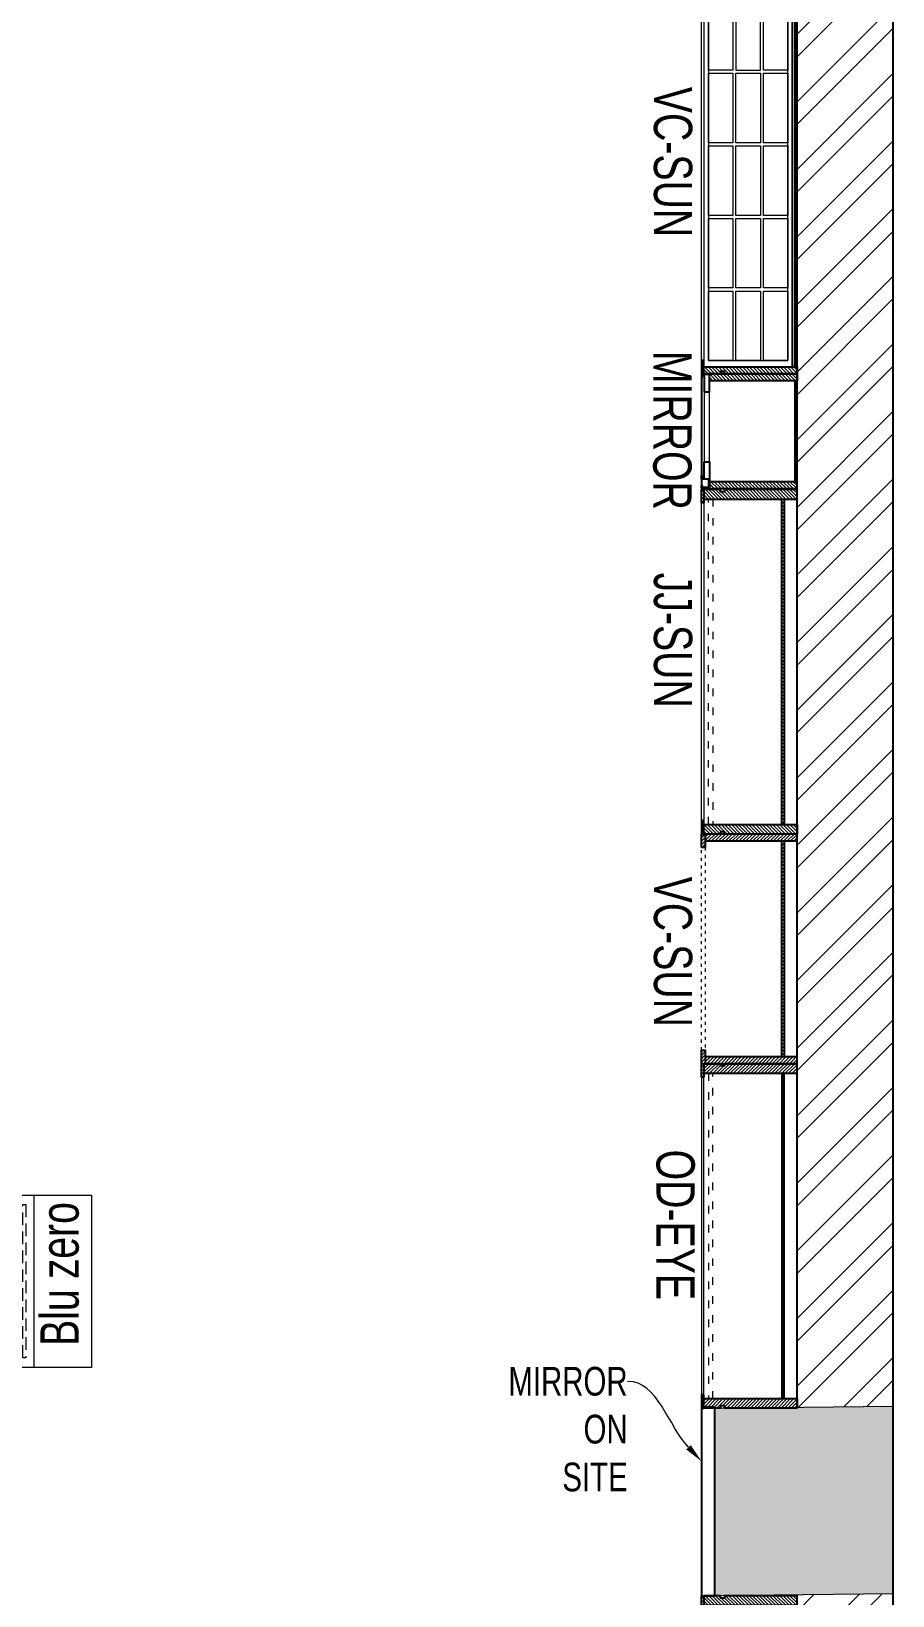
# Model space of a CAD drawing. Header units: feet. Extents: x 10029656 to 10036081, y -5940859 to -5924164.
# Drawn here: x 10033829 to 10036081, y -5932949 to -5928861 of the extents above; entities that cross this region are included whole.
import ezdxf
from ezdxf import colors
from ezdxf.entities.mleader import LeaderData, LeaderLine
from ezdxf.math import Vec2, Vec3

# ---------------------------------------------------------------- set-up
doc = ezdxf.new("R2010")
doc.units = ezdxf.units.FT
doc.header["$LTSCALE"] = 33
doc.header["$MEASUREMENT"] = 0
doc.linetypes.add('ACAD_ISO03W100', pattern=[30, 12, -18])
doc.linetypes.add('D10_DASHED', pattern=[0.75, 0.5, -0.25])
for name, color, linetype, lineweight in [('A-COL', 243, 'Continuous', 9), ('column hatch', 5, 'Continuous', 0), ('HIDDEN LINE', 177, 'Continuous', 0), ('LENS-DIM', 252, 'Continuous', 5), ('LENS-FURNITURE', 13, 'Continuous', 9), ('LENS-PARTITION', 21, 'Continuous', 25), ('LENS-TEXT', 31, 'Continuous', 5), ('LENS_TEXT', 31, 'Continuous', 5), ('LK-FF&E FLOOR', 1, 'Continuous', 9), ('LK-FF&E WALL', 1, 'Continuous', 9), ('LN-ELEVATION-1', 81, 'Continuous', 25), ('LN-ELEVATION-2', 103, 'Continuous', 20), ('LN-ELEVATION-3', 125, 'Continuous', 18), ('LN-ELEVATION-4', 145, 'Continuous', 13), ('LN-HATCH', 251, 'Continuous', 0), ('PLANO-TXT', 252, 'Continuous', 5)]:
    doc.layers.add(name, color=color, linetype=linetype, lineweight=lineweight)
doc.layers.add('A-WALL', color=1, linetype='Continuous')
doc.styles.add('LK TXT', font='GILC____.TTF', dxfattribs={"height": 100})
doc.styles.get("Standard").update_dxf_attribs({"font": 'GILC____.TTF'})
pattern_1 = [(45, (4208834.246730669, 1706614.740126447), (-4.490128060534575, 4.490128060534575), [])]
pattern_2 = [(45, (4209134.246730668, 1706614.740126447), (-4.490128060534575, 4.490128060534575), [])]
pattern_3 = [(45, (7858558.917008298, 3503823.203216763), (-4.490128060534575, 4.490128060534575), [])]
pattern_4 = [(45, (3990327.293469645, 1709214.691590092), (-4.490128060534575, 4.490128060534575), [])]

# ---------------------------------------------------------------- blocks, each defined once
blk = doc.blocks.new('A$C3ba91a74')
at = {"layer": 'column hatch'}
h = blk.add_hatch(color=8, dxfattribs=at)
h.dxf.hatch_style = 1
h.paths.add_polyline_path([(4450.125634409487, 6123.028476224281), (3870.034594405442, 6122.580870789476), (3870.034713607282, 5668.075326529332), (4450.125634409487, 5673.029335808941)])
h.paths.add_polyline_path([(4450.125634409487, 2088.029313953593), (4059.436821427197, 2083.366613325663), (4059.43695256114, 1583.366616244428), (4450.125634409487, 1588.029362035915)])
h.paths.add_polyline_path([(4059.436821427197, 2083.366613325663), (4035.03565384075, 2083.075396031141), (4035.035784974694, 1583.075396031141), (4059.43695256114, 1583.366616244428)])
h.paths.add_polyline_path([(4450.125634409487, -2161.970659820363), (3985.036768481135, -2166.924586484209), (3985.036896992475, -2656.924586484209), (4450.125634409487, -2651.970607366413)])
h.paths.add_polyline_path([(4450.125634409487, -6381.970607366413), (3860.037875251844, -6386.924619267695), (3860.037967046723, -6736.924619267695), (4450.125634409487, -6731.970607366413)])
h.paths.add_polyline_path([(-1244.965338844806, -6386.925288707949), (-1969.965338844806, -6386.925288707949), (-1969.965338844806, -6736.92528870795), (-1244.965338844806, -6736.92528870795)])
h.paths.add_polyline_path([(-1369.965338844806, -2166.925288707949), (-1969.965338844806, -2166.925341161899), (-1969.965338844806, -2656.925288707949), (-1369.965338844806, -2656.925288707949)])
h.paths.add_polyline_path([(-1419.965338844806, 2083.074680693448), (-1969.965338844806, 2083.074632611126), (-1969.965338844806, 1583.074680693447), (-1419.965338844806, 1583.074680693447)])
h.paths.add_polyline_path([(-1254.965338844806, 6118.626357327215), (-1969.965338844806, 6118.074654466473), (-1969.965338844806, 5668.074654466472), (-1254.965338844806, 5668.074654466472)])
at = {"layer": 'LN-HATCH'}
h = blk.add_hatch(dxfattribs=at)
h.set_pattern_fill('ANSI32', color=256, scale=333, angle=180)
h.set_pattern_definition([(225, (-9180360.630142398, 5278631.403512754), (88.29995930067012, -88.29995930067015), []), (225, (-9180419.496781833, 5278631.403512754), (88.29995930067012, -88.29995930067015), [])])
h.paths.add_polyline_path([(-1719.965338844806, -2656.925288707949), (-1969.965338844806, -2656.925288707949), (-1969.965338844806, -6386.925288707949), (-1719.965338844806, -6386.925288707949)])
h.paths.add_polyline_path([(-1719.965338844806, 1583.074680693447), (-1969.965338844806, 1583.074680693447), (-1969.965338844806, -2166.925341161899), (-1719.965338844806, -2166.925319306553)])
h.paths.add_polyline_path([(-1719.965338844806, 5668.074654466472), (-1969.965338844806, 5668.074654466472), (-1969.965338844806, 2083.074632611126), (-1719.965338844806, 2083.074654466473)])
h.paths.add_polyline_path([(3870.034594405442, 6122.580870789476), (-1254.965338844806, 6118.626357327215), (-1254.965338844806, 5868.074654466473), (3870.034661155195, 5868.074654466473)])
h.paths.add_polyline_path([(4450.125634409487, 5673.029335808941), (4200.125634970143, 5670.894321670756), (4200.126575425267, 2085.045684193261), (4450.125634409487, 2088.029313953593)])
h.paths.add_polyline_path([(4450.125634409487, 1588.029362035915), (4200.126706559211, 1585.045703939162), (4200.127689979971, -2164.633530453779), (4450.125634409487, -2161.970659820363)])
h.paths.add_polyline_path([(4450.125634409487, -2651.970607366413), (4200.127818491309, -2654.63350556232), (4200.128796605393, -6384.06942621246), (4450.125634409487, -6381.970607366413)])
h.paths.add_polyline_path([(4450.125634409487, -6731.970607366413), (4185.128888431936, -6734.19535651151), (4185.129434116184, -8814.823948033154), (4450.125634409487, -8811.970607366413)])
h.paths.add_polyline_path([(-1704.965338844806, -6736.92528870795), (-1969.965338844806, -6736.92528870795), (-1969.965338844806, -8816.92528870795), (-1704.965338844806, -8816.92528870795)])
at = {"layer": 'A-COL'}
for p, q in [((3985.036768481135, -2166.924586484209), (4450.125634409487, -2161.970659820363)), ((4450.125634409487, -2651.970607366413), (4450.125505898148, -2161.970607366413)), ((3985.036896992475, -2656.924586484209), (3985.036768481135, -2166.924586484209)), ((4450.125634409487, -2651.970607366413), (3985.036896992475, -2656.924586484209))]:
    blk.add_line(p, q, dxfattribs=at)
at = {"layer": 'A-WALL'}
for p, q in [((4450.125634409487, 6123.028476224281), (4450.125634409487, -9361.970763415098)), ((4200.12768928334, -2161.970703531057), (4200.126706559211, 1585.045703939162)), ((4200.128796605393, -6384.06942621246), (4200.127818491309, -2654.63350556232))]:
    blk.add_line(p, q, dxfattribs=at)
blk = doc.blocks.new('JJ SH 900')
at = {"layer": 'LN-HATCH', "ltscale": 0.5}
h = blk.add_hatch(dxfattribs=at)
h.set_pattern_fill('ANSI31', color=256, scale=50)
h.set_pattern_definition([(45, (0, 0), (-4.419417382415921, 4.419417382415921), [])])
h.paths.add_polyline_path([(-911.7948143622632, 1.45519e-11), (-911.7948143622632, -189.9999999999854), (-905.7948143622637, -189.9999999999854), (-905.7948143622637, -199.9999999999854), (-911.7948143622632, -199.9999999999854), (-911.7948143622632, -243.9999999999855), (-886.7948143622632, -243.9999999999855), (-886.7948143622632, 1.45519e-11)])
h = blk.add_hatch(dxfattribs=at)
h.set_pattern_fill('ANSI31', color=256, scale=2)
h.set_pattern_definition(pattern_1)
h.paths.add_polyline_path([(-11.79481436226342, 1.45519e-11), (-11.79481436226342, -189.9999999999854), (-17.79481436226342, -189.9999999999854), (-17.79481436226342, -199.9999999999854), (-11.79481436226342, -199.9999999999854), (-11.79481436226342, -243.9999999999855), (-36.79481436226343, -243.9999999999855), (-36.79481436226343, 1.45519e-11)])
h = blk.add_hatch(dxfattribs=at)
h.set_pattern_fill('ANSI31', color=256, scale=2)
h.set_pattern_definition(pattern_2)
h.paths.add_polyline_path([(-36.79481436224887, -40), (-886.7948143622632, -39.99999999998546), (-886.7948143622632, -33.99999999998545), (-36.79481436224887, -34)])
h = blk.add_hatch(dxfattribs=at)
h.set_pattern_fill('ANSI31', color=256, scale=2)
h.set_pattern_definition(pattern_2)
h.paths.add_polyline_path([(-876.7948143622632, -243.9999999999855), (-876.7948143622632, -249.9999999999854), (-911.7948143622632, -249.9999999999854), (-911.7948143622632, -243.9999999999855)])
h = blk.add_hatch(dxfattribs=at)
h.set_pattern_fill('ANSI31', color=256, scale=2)
h.set_pattern_definition(pattern_1)
h.paths.add_polyline_path([(-46.79481436226342, -243.9999999999855), (-46.79481436226342, -249.9999999999854), (-11.79481436226342, -249.9999999999854), (-11.79481436226342, -243.9999999999855)])
at = {"layer": 'LN-ELEVATION-1', "ltscale": 0.5}
for points in [[(-911.7948143622632, 1.45519e-11), (-911.7948143622632, -189.9999999999854), (-905.7948143622637, -189.9999999999854), (-905.7948143622637, -199.9999999999854), (-911.7948143622632, -199.9999999999854), (-911.7948143622632, -243.9999999999855), (-886.7948143622632, -243.9999999999855), (-886.7948143622632, 1.45519e-11)], [(-11.79481436226342, 1.45519e-11), (-11.79481436226342, -189.9999999999854), (-17.79481436226342, -189.9999999999854), (-17.79481436226342, -199.9999999999854), (-11.79481436226342, -199.9999999999854), (-11.79481436226342, -243.9999999999855), (-36.79481436226343, -243.9999999999855), (-36.79481436226343, 1.45519e-11)], [(-36.79481436226343, -39.99999999998546), (-886.7948143622632, -39.99999999998546), (-886.7948143622632, -33.99999999998545), (-36.79481436226343, -33.99999999998545)], [(-876.7948143622632, -243.9999999999855), (-876.7948143622632, -249.9999999999854), (-911.7948143622632, -249.9999999999854), (-911.7948143622632, -243.9999999999855)], [(-46.79481436226342, -243.9999999999855), (-46.79481436226342, -249.9999999999854), (-11.79481436226342, -249.9999999999854), (-11.79481436226342, -243.9999999999855)]]:
    blk.add_lwpolyline(points, close=True, dxfattribs=at)
at = {"layer": 'LN-ELEVATION-3', "ltscale": 0.5}
for p, q in [((-886.7948143622632, 1.45519e-11), (-36.79481436226343, 1.45519e-11)), ((-876.7948143622632, -243.9999999999855), (-46.79481436226342, -243.9999999999855)), ((-46.79481436226342, -249.9999999999854), (-876.7948143622632, -249.9999999999854))]:
    blk.add_line(p, q, dxfattribs=at)
at = {"layer": 'LN-ELEVATION-4', "linetype": 'ACAD_ISO03W100', "ltscale": 0.05}
blk.add_lwpolyline([(-886.7948143622632, -219.9999999999854), (-36.79481436226343, -219.9999999999854), (-36.79481436226343, -231.9999999999855), (-886.7948143622632, -231.9999999999855)], close=True, dxfattribs=at)
blk = doc.blocks.new('VC HD 1010')
at = {"layer": 'LN-HATCH', "ltscale": 0.5}
h = blk.add_hatch(dxfattribs=at)
h.set_pattern_fill('ANSI31', color=256, scale=2)
h.set_pattern_definition([(45, (3761554.586240421, 1795022.935917533), (-4.490128060534575, 4.490128060534575), [])])
h.paths.add_polyline_path([(-505.166666666977, 24), (-505.166666666977, -166), (-499.1666666669771, -166), (-499.1666666669771, -176), (-505.166666666977, -176), (-505.166666666977, -220), (-487.1666666669772, -220), (-487.1666666669772, 24)])
h = blk.add_hatch(dxfattribs=at)
h.set_pattern_fill('ANSI31', color=256, scale=2)
h.set_pattern_definition(pattern_3)
h.paths.add_polyline_path([(504.8333333330228, 24), (504.8333333330228, -166), (498.8333333330228, -166), (498.8333333330228, -176), (504.8333333330228, -176), (504.8333333330228, -220), (486.8333333330228, -220), (486.8333333330228, 24)])
h = blk.add_hatch(dxfattribs=at)
h.set_pattern_fill('ANSI31', color=256, scale=2)
h.set_pattern_definition([(45, (7858741.917008297, 3503823.203216763), (-4.490128060534575, 4.490128060534575), [])])
h.paths.add_polyline_path([(-470.1666666669772, -220), (-470.1666666669772, -226), (-505.166666666977, -226), (-505.166666666977, -220)])
h = blk.add_hatch(dxfattribs=at)
h.set_pattern_fill('ANSI31', color=256, scale=2)
h.set_pattern_definition(pattern_3)
h.paths.add_polyline_path([(476.8333333330228, -220), (476.8333333330228, -226), (511.8333333330228, -226), (511.8333333330228, -220)])
at = {"layer": 'LN-ELEVATION-1', "ltscale": 0.5}
for points in [[(-505.166666666977, 24), (-505.166666666977, -166), (-499.1666666669771, -166), (-499.1666666669771, -176), (-505.166666666977, -176), (-505.166666666977, -220), (-487.1666666669772, -220), (-487.1666666669772, 24)], [(486.8333333330228, 12), (-487.1666666669772, 12), (-487.1666666669772, 18), (486.8333333330228, 18)], [(504.8333333330228, 24), (504.8333333330228, -166), (498.8333333330228, -166), (498.8333333330228, -176), (504.8333333330228, -176), (504.8333333330228, -220), (486.8333333330228, -220), (486.8333333330228, 24)], [(-470.1666666669772, -220), (-470.1666666669772, -226), (-505.166666666977, -226), (-505.166666666977, -220)], [(469.8333333330228, -220), (469.8333333330228, -226), (504.8333333330228, -226), (504.8333333330228, -220)]]:
    blk.add_lwpolyline(points, close=True, dxfattribs=at)
at = {"layer": 'LN-ELEVATION-2', "ltscale": 0.5}
blk.add_lwpolyline([(470.1666666674428, 0), (-470.1666666674428, 0), (-470.1666666674428, -208), (470.1666666674428, -208)], close=True, dxfattribs=at)
at = {"layer": 'LN-ELEVATION-3', "ltscale": 0.5}
for p, q in [((-487.1666666669772, 24), (486.8333333330228, 24)), ((-470.1666666669772, -220), (469.8333333330228, -220)), ((469.8333333330228, -226), (-470.1666666669772, -226))]:
    blk.add_line(p, q, dxfattribs=at)
for points in [[(-470.1666666674428, 0), (-288.5000000004657, 0), (-288.5000000004657, -64), (-470.1666666674428, -64)], [(-280.5000000004657, 0), (-98.83333333348855, 0), (-98.83333333348855, -64), (-280.5000000004657, -64)], [(-90.83333333348855, 0), (90.83333333348855, 0), (90.83333333348855, -64), (-90.83333333348855, -64)], [(98.83333333348855, 0), (280.5000000004657, 0), (280.5000000004657, -64), (98.83333333348855, -64)], [(288.5000000004657, 0), (470.1666666674428, 0), (470.1666666674428, -64), (288.5000000004657, -64)], [(-470.1666666674428, -136), (-288.5000000004657, -136), (-288.5000000004657, -72), (-470.1666666674428, -72)], [(-280.5000000004657, -72), (-98.83333333348855, -72), (-98.83333333348855, -136), (-280.5000000004657, -136)], [(-90.83333333348855, -72), (90.83333333348855, -72), (90.83333333348855, -136), (-90.83333333348855, -136)], [(98.83333333348855, -72), (280.5000000004657, -72), (280.5000000004657, -136), (98.83333333348855, -136)], [(288.5000000004657, -72), (470.1666666674428, -72), (470.1666666674428, -136), (288.5000000004657, -136)], [(-470.1666666674428, -144), (-288.5000000004657, -144), (-288.5000000004657, -208), (-470.1666666674428, -208)], [(-280.5000000004657, -144), (-98.83333333348855, -144), (-98.83333333348855, -208), (-280.5000000004657, -208)], [(-90.83333333348855, -144), (90.83333333348855, -144), (90.83333333348855, -208), (-90.83333333348855, -208)], [(98.83333333348855, -144), (280.5000000004657, -144), (280.5000000004657, -208), (98.83333333348855, -208)], [(288.5000000004657, -144), (470.1666666674428, -144), (470.1666666674428, -208), (288.5000000004657, -208)]]:
    blk.add_lwpolyline(points, close=True, dxfattribs=at)
blk = doc.blocks.new('MIRROR')
at = {"layer": 'LN-HATCH', "ltscale": 0.5}
h = blk.add_hatch(dxfattribs=at)
h.set_pattern_fill('ANSI31', color=256, scale=2)
h.set_pattern_definition([(45, (4060433.741624544, 1708720.786904081), (-4.490128060534575, 4.490128060534575), [])])
h.paths.add_polyline_path([(212.944788963403, 101.3407590774622), (230.944788963403, 101.3407590774622), (230.944788963403, -127.6592409225377), (212.944788963403, -127.6592409225377)])
h.paths.add_polyline_path([(230.944788963403, 95.34075907746227), (494.9447889634027, 95.34075907746227), (494.9447889634027, 101.3407590774622), (230.944788963403, 101.3407590774622)])
h.paths.add_polyline_path([(512.9447889634027, 101.3407590774622), (494.9447889634027, 101.3407590774622), (494.9447889634027, -127.6592409225377), (512.9447889634027, -127.6592409225377)])
at = {"layer": 'Defpoints'}
blk.add_lwpolyline([(512.9447889634027, 101.3407590774622), (212.944788963403, 101.3407590774622), (212.944788963403, -148.6592409225377), (512.9447889634027, -148.6592409225377)], close=True, dxfattribs=at)
at = {"layer": 'LN-ELEVATION-1'}
for points in [[(212.944788963403, 101.3407590774622), (230.944788963403, 101.3407590774622), (230.944788963403, -127.6592409225377), (212.944788963403, -127.6592409225377)], [(230.944788963403, 95.34075907746227), (494.9447889634027, 95.34075907746227), (494.9447889634027, 101.3407590774622), (230.944788963403, 101.3407590774622)], [(512.9447889634027, 101.3407590774622), (494.9447889634027, 101.3407590774622), (494.9447889634027, -127.6592409225377), (512.9447889634027, -127.6592409225377)], [(259.944788963403, -141.6592409225377), (259.944788963403, -127.6592409225377), (214.944788963403, -127.6592409225377), (214.944788963403, -148.6592409225377), (223.944788963403, -148.6592409225377), (223.944788963403, -147.1592409225377), (216.444788963403, -147.1592409225377), (216.444788963403, -141.6592409225377)], [(442.944788963403, -141.6592409225377), (442.944788963403, -127.6592409225377), (487.9447889634028, -127.6592409225377), (487.9447889634028, -148.6592409225377), (478.9447889634026, -148.6592409225377), (478.9447889634026, -147.1592409225377), (486.4447889634027, -147.1592409225377), (486.4447889634027, -141.6592409225377)], [(504.944788963403, -148.6592409225377), (504.944788963403, -147.1592409225377), (509.444788963403, -147.1592409225377), (509.444788963403, -129.1592409225377), (487.9447889634028, -129.1592409225377), (487.9447889634028, -127.6592409225377), (510.9447889634028, -127.6592409225377), (510.9447889634028, -148.6592409225377)]]:
    blk.add_lwpolyline(points, close=True, dxfattribs=at)
at = {"layer": 'LN-ELEVATION-2', "color": 4, "lineweight": 0}
blk.add_lwpolyline([(216.444788963403, -141.6592409225377), (486.4447889634027, -141.6592409225377), (486.4447889634027, -147.1592409225377), (216.444788963403, -147.1592409225377)], close=True, dxfattribs=at)
at = {"layer": 'LN-ELEVATION-2'}
blk.add_lwpolyline([(259.944788963403, -141.6592409225377), (442.944788963403, -141.6592409225377), (442.944788963403, -127.6592409225377), (259.944788963403, -127.6592409225377)], close=True, dxfattribs=at)
at = {"layer": 'LN-ELEVATION-4', "ltscale": 0.5}
blk.add_line((478.9447889634026, -148.6592409225377), (223.944788963403, -148.6592409225377), dxfattribs=at)
blk = doc.blocks.new('CLENS 600')
at = {"layer": 'LN-HATCH', "ltscale": 0.5}
h = blk.add_hatch(dxfattribs=at)
h.set_pattern_fill('ANSI31', color=256, scale=2)
h.set_pattern_definition(pattern_4)
h.paths.add_polyline_path([(-600, 0), (-582, 0), (-582, -240), (-600, -240)])
h = blk.add_hatch(dxfattribs=at)
h.set_pattern_fill('ANSI31', color=256, scale=2)
h.set_pattern_definition([(45, (3975657.572909575, 1709214.691590092), (-4.490128060534575, 4.490128060534575), [])])
h.paths.add_polyline_path([(-18, 0), (0, 0), (0, -240), (-18, -240)])
h = blk.add_hatch(dxfattribs=at)
h.set_pattern_fill('ANSI31', color=256, scale=2)
h.set_pattern_definition([(45, (3990252.293469645, 1709214.691590092), (-4.490128060534575, 4.490128060534575), [])])
h.paths.add_polyline_path([(-582, -40), (-18, -40), (-18, -34), (-582, -34)])
h = blk.add_hatch(dxfattribs=at)
h.set_pattern_fill('ANSI31', color=256, scale=2)
h.set_pattern_definition(pattern_4)
h.paths.add_polyline_path([(-600, -250), (-565, -250), (-565, -240), (-600, -240)])
h = blk.add_hatch(dxfattribs=at)
h.set_pattern_fill('ANSI31', color=256, scale=2)
h.set_pattern_definition([(45, (3990177.293469646, 1709214.691590092), (-4.490128060534575, 4.490128060534575), [])])
h.paths.add_polyline_path([(-35, -250), (0, -250), (0, -240), (-35, -240)])
at = {"layer": 'HIDDEN LINE', "linetype": 'ACAD_ISO03W100', "ltscale": 0.02}
for p, q in [((-35, -240), (-565, -240)), ((-565, -250), (-35, -250))]:
    blk.add_line(p, q, dxfattribs=at)
at = {"layer": 'LN-ELEVATION-1', "ltscale": 0.5}
for points in [[(-600, 0), (-582, 0), (-582, -240), (-600, -240)], [(-18, 0), (0, 0), (0, -240), (-18, -240)], [(-582, -40), (-18, -40), (-18, -34), (-582, -34)], [(-600, -250), (-565, -250), (-565, -240), (-600, -240)], [(-35, -250), (0, -250), (0, -240), (-35, -240)]]:
    blk.add_lwpolyline(points, close=True, dxfattribs=at)
at = {"layer": 'LN-ELEVATION-4'}
blk.add_line((-18, 0), (-582, 0), dxfattribs=at)
blk = doc.blocks.new('BLUE ZERO')
at = {"layer": 'LENS-FURNITURE', "ltscale": 0.5}
for points in [[(86206.6987006863, 120883.4167564928), (86206.6987006863, 120433.4167564928), (85906.69870068633, 120433.4167564928), (85906.69870068633, 120883.4167564928)], [(86106.6987006863, 120883.4167564928), (86106.6987006863, 120433.4167564928), (86056.69870068633, 120433.4167564928), (86056.69870068633, 120883.4167564928)]]:
    blk.add_lwpolyline(points, close=True, dxfattribs=at)
at = {"layer": 'LENS-FURNITURE', "linetype": 'D10_DASHED', "ltscale": 2}
blk.add_lwpolyline([(86085.69870068633, 120858.4167564928), (86085.69870068633, 120458.4167564928), (86077.6987006863, 120458.4167564928), (86077.6987006863, 120858.4167564928)], close=True, dxfattribs=at)

msp = doc.modelspace()

# ---------------------------------------------------------------- linework, layer by layer
at = {"layer": 'LENS-PARTITION'}
msp.add_lwpolyline([(10035581.05916775, -5932948.647050913), (10035615.96756462, -5932948.647050913), (10035616.02032526, -5932456.355685543), (10035581.1119284, -5932456.355685543)], close=True, dxfattribs=at)

# ---------------------------------------------------------------- block references
at = {"layer": 'LENS-DIM', "color": 7}
msp.add_blockref('A$C3ba91a74', (10031630.93079614, -5930291.72246443), dxfattribs=at)
at = {"layer": 'LK-FF&E FLOOR', "rotation": 180}
msp.add_blockref('BLUE ZERO', (10119892.72500962, -5811468.583243508), dxfattribs=at)
at = {"layer": 'LK-FF&E WALL', "rotation": 270}
for name, p in [('VC HD 1010', (10035807.05785667, -5929251.52235221)), ('MIRROR', (10035729.71840868, -5929543.410896579)), ('JJ SH 900', (10035831.05825068, -5930970.441865276)), ('JJ SH 900', (10035831.05916775, -5933860.441865276))]:
    msp.add_blockref(name, p, dxfattribs=at)
at = {"layer": 'LK-FF&E WALL', "xscale": -1, "rotation": 270}
for name, p in [('CLENS 600', (10035831.05713997, -5930958.647050913)), ('JJ SH 900', (10035831.05916775, -5931546.852236551))]:
    msp.add_blockref(name, p, dxfattribs=at)

# ---------------------------------------------------------------- texts
at = {"layer": 'LENS_TEXT', "linetype": 'Continuous', "ltscale": 3, "insert": (10035504.34800069, -5929904.084925909), "char_height": 100, "width": 324.4738372093023, "attachment_point": 5, "rotation": 270, "style": 'LK TXT'}
msp.add_mtext('{\\C7;MIRROR}', dxfattribs=at)
at = {"layer": 'PLANO-TXT', "linetype": 'Continuous', "ltscale": 3, "char_height": 100, "attachment_point": 5, "style": 'LK TXT'}
for s, insert, width, rotation in [('VC-SUN', (10035506.00253119, -5929202.974323139), 271.7848837209302, 270), ('JJ-SUN', (10035506.00253119, -5930452.361007097), 271.7848837209302, 270), ('VC-SUN', (10035506.00253119, -5931266.47356409), 271.7848837209302, 270), ('OD-EYE', (10035512.70777946, -5931979.60326677), 271.7848837209302, 270), ('\\pt800;Blu zero', (10033903.53755535, -5932108.27502421), 510.5515318634858, 89.99999999999979)]:
    msp.add_mtext(s, dxfattribs=dict(at, insert=insert, width=width, rotation=rotation))

# ---------------------------------------------------------------- leaders
at = {"layer": 'LENS-TEXT', "color": 0, "linetype": 'Continuous', "ltscale": 3}
ml = msp.add_multileader_mtext('Standard', dxfattribs=at)
ml.set_content('\\pxqr,t3;{\\C0;MIRROR ON SITE}', color=1)
ml.set_leader_properties(color=256, linetype='ByLayer', lineweight=-1)
ml.build(insert=Vec2(0, 0))
ml.multileader.update_dxf_attribs({"leader_type": 2, "dogleg_length": 0.36, "arrow_head_size": 50})
ctx = ml.context
ctx.base_point, ctx.char_height, ctx.arrow_head_size, ctx.landing_gap_size, ctx.plane_origin, ctx.plane_x_axis, ctx.plane_y_axis = Vec3(10035138.03642364, -5932389.028821924, 47488.08105864739), 75, 50, 0.09, Vec3(10029203.31028667, -5934024.748942582, 47488.08105864739), Vec3(0.9999993982722358, 0.0010970210418018), Vec3(-0.0010970210418018, 0.9999993982722358)
ctx.text_align_type = 2
notes = []
notes.append((ctx, [(1, (1, 1, 0), (10035388.37641835, -5932388.754193518, 47488.08105864739), (-0.9999993982722358, -0.0010970210418018), 0.3600000000000003, [(1, [(10035581.09678938, -5932597.612593232, 47488.08105864739)], 0, [])])]))
ctx.mtext.insert, ctx.mtext.text_direction, ctx.mtext.rotation, ctx.mtext.width, ctx.mtext.alignment, ctx.mtext.flow_direction = Vec3(10035387.88474219, -5932350.764157712, 47488.08105864739), Vec3(0.9999993982722358, 0.0010970210418018), 0.0010970212618378, 289.5442082885826, 3, 5
for ctx, leaders in notes:
    for number, flags, end, landing, length, lines in leaders:
        leader = LeaderData()
        leader.index, (leader.has_last_leader_line, leader.has_dogleg_vector, leader.attachment_direction) = number, flags
        leader.last_leader_point, leader.dogleg_vector, leader.dogleg_length = Vec3(end), Vec3(landing), length
        for number, points, colour, breaks in lines:
            line = LeaderLine()
            line.index, line.vertices, line.color, line.breaks = number, Vec3.list(points), colors.encode_raw_color(colour), breaks
            leader.lines.append(line)
        ctx.leaders.append(leader)

doc.saveas('drawing.dxf')
